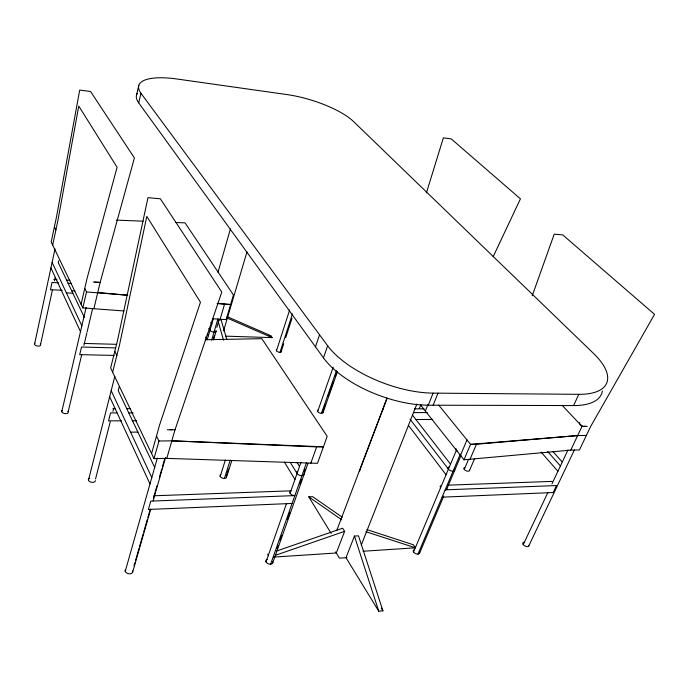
<?xml version="1.0" encoding="UTF-8"?>
<svg xmlns="http://www.w3.org/2000/svg" width="689" height="689" viewBox="0 0 689 689"><rect width="100%" height="100%" fill="white"/><g stroke="black" fill="none" stroke-linecap="round" stroke-linejoin="round"><path stroke-width="1.03" d="M52.674 245.06L57.945 220.351L78.761 106.072L117.078 167.246L87.081 278.313L81.078 304.271M34.519 344.336L54.999 248.962M40.565 344.5L52.364 290.207M54.414 280.811L55.094 277.676M58.78 260.709L58.332 262.767L84.334 317.371M123.917 310.963L82.818 307.897L86.521 291.947L84.756 288.364M61.769 411.729L86.177 307.303M136.594 94.849L138.808 85.384M138.713 102.876L140.969 93.291A57.118 18.078 15.7 0 1 176.78 78.977L287.192 94.608A53.888 16.484 17.4 0 1 353.69 121.669L593.711 353.612A74.972 30.394 23.1 0 1 578.812 394.323L573.584 405.563L428.282 405.201A78.796 35.949 20.6 0 1 323.477 357.867L138.713 102.876A56.903 18.405 15.6 0 1 137.292 93.368M68.202 411.721L81.707 354.68M83.912 345.344L86.857 332.899M87.107 331.857L92.61 308.612M93.988 308.362L100.129 282.456L134.415 157.945L90.569 91.508L79.7 90.078L56.42 217.319L51.184 241.96L82.818 307.897M112.634 372.206L119.516 344.913L146.809 216.389L200.447 302.23L159.615 424.88L151.58 453.586M88.45 480.233L114.822 376.323M95.547 478.993L110.257 421.746M112.936 411.342L113.737 408.215M119.283 386.632L118.232 390.715L154.81 467.719M205.219 339.737L261.829 338.695L327.18 436.326L317.5 463.327L166.79 458.374L153.992 458.633L158.961 441.012L156.498 436.008M125.217 571.405L157.325 458.056M217.974 272.353L230.41 228.981M134.028 565.781L134.906 562.706M135.5 560.657L139.032 548.341M139.617 546.291L143.148 533.984M143.734 531.925L147.265 519.618M147.851 517.568L150.211 509.36M153.449 498.069L156.971 485.762M159.392 477.348L161.734 469.157M162.32 467.116L164.671 458.926M132.607 572.275L150.719 509.18M153.096 500.903L165.558 457.462M166.79 458.374L175.032 429.738L221.789 292.05L160.356 198.785L147.954 197.674L117.449 340.788L110.619 368.004L153.992 458.633M207.225 339.686L213.245 318.981M211.661 340.228L217.931 318.783M213.168 339.866L214.305 335.965M216.811 327.421L219.214 319.222M213.65 339.574L216.062 331.349M212.643 318.68L220.127 319.326L224.554 304.228L230.617 304.512L217.758 303.349M223.537 330.978L246.989 251.864M426.37 193.006L443.363 137.86L451.235 138.894L520.436 198.837L493.135 256.756M220.196 476.444L225.372 460.019M224.399 478.467L230.229 460.088M228.593 469.097L226.311 476.263A3.359 1.946 17.2 0 1 224.907 478.416A3.359 1.946 17.2 0 1 220.773 477.158A3.359 1.946 17.2 0 1 220.747 474.575M226.474 477.331L231.693 460.941M276.478 350.77L289.638 309.981M279.984 352.363L292.463 313.891M283.713 343.785L281.405 350.908A2.773 1.326 17.9 0 1 278.959 352.225A2.773 1.326 17.9 0 1 276.47 349.719M285.702 337.679L291.981 318.344M315.467 346.817L319.55 334.802M323.477 357.867L327.654 345.757L140.969 93.291M317.646 411.583L333.192 367.194M266.023 561.931L286.555 503.409M290.095 493.315L300.981 462.293M321.418 413.331L336.421 370.725M325.294 404.538L322.814 411.583A2.963 1.516 19.6 0 1 321.841 413.297A2.963 1.516 19.6 0 1 318.206 412.186A2.963 1.516 19.6 0 1 317.922 410.084M328.136 396.485L333.459 381.387M335.233 376.358L337.007 371.328M323.055 412.453L337.274 372.172M270.622 564.196L306.545 462.56M277.15 548.41L278.227 545.395M280.001 540.357L281.784 535.327M287.485 519.23L289.974 512.185M299.887 484.178L301.636 479.234M304.116 472.232L305.184 469.209M272.766 562.758L307.983 463.327M310.722 463.49L316.621 446.903L323.425 446.791L171.837 440.839L158.961 441.012M532.244 295.71L554.232 234.139L562.749 234.906L654.55 314.356L590.749 426.302L579.449 449.943L570.759 450.124L463.973 459.796L420.686 405.149M336.663 530.685L387.011 398.035M359.486 471.018L387.003 398.526M276.745 550.959L342.657 528.213L344.612 531.34L336.31 552.991L273.636 557.091M354.439 536.068L346.016 557.711L378.752 611.212L382.929 610.816L358.504 535.835L354.439 536.068L378.752 611.212M361.303 544.999L416.854 404.055M419.3 408.568L420.858 404.624M425.354 411.04L427.972 404.469M428.282 405.201L433.105 393.126L578.812 394.323M433.148 405.218L437.989 393.161M413.564 551.992L456.394 450.227M417.965 554.102L460.252 454.249M460.459 455.36L466.987 439.952M419.515 553.293L443.802 496.02M446.739 489.104L461.01 455.455M463.973 459.796L470.561 444.353L438.747 405.141M464.24 469.424L468.434 459.623M469.846 459.658L476.452 444.25L577.658 435.569L586.373 435.457M469.459 470.621L474.532 458.848M523.244 544.611L547.876 492.497M551.975 483.816L567.986 449.943M570.759 450.124L582.016 426.37L587.261 426.327M528.808 545.843L574.411 449.951M275.488 555.265L344.612 531.34M577.658 435.569L470.561 444.353L476.452 444.25M346.929 557.642L339.436 558.15L335.646 551.898M363.025 551.252L414.399 547.884M292.093 503.452L148.376 509.464L150.762 501.127L294.866 495.598A3.772 2.162 19.9 0 1 290.586 493.944A3.772 2.162 19.9 0 1 290.517 491.179M442.08 497.174L553.198 492.532L556.505 485.564L445.189 489.836A3.557 1.86 24 0 0 446.851 488.622M331.133 533.389L308.758 496.821L312.634 496.666L342.261 517.198M153.923 495.787L290.913 490.835M448.263 485.151L552.035 481.396M167.289 429.798L175.032 429.738M130.574 432.149L137.886 432.081M121.428 420.807L108.535 420.858L110.567 412.918L116.984 412.918M132.176 420.755L136.474 420.738M415.622 419.523L432.752 419.446M128.748 412.9L133.029 412.9M413.469 412.599L427.326 412.582M112.901 408.629L115.054 408.629M126.862 408.637L130.083 408.637M414.365 408.844L423.993 408.853M114.107 355.421L79.7 354.637L81.5 347.032L115.7 347.919M84.092 343.432L116.32 344.319M268.658 335.612L270.768 335.681L272.112 337.644L225.432 336.137M116.329 220.118L143.183 221.186M175.402 222.478L185.065 222.866L233.433 294.995L226.156 319.567L220.127 319.326M218.585 319.877L221.169 319.972L226.819 339.634M171.837 440.839L316.621 446.903M62.165 290.293L50.435 289.716L52.011 282.473L58.444 282.809M71.759 290.758L74.963 290.913M86.521 291.947L127.749 295.202M66.402 292.894L72.827 293.204M68.09 283.308L71.311 283.472M53.776 279.45L56.998 279.622M66.678 280.139L69.899 280.311M93.385 282.102L100.129 282.456M97.752 292.489L127.586 295.254M217.095 303.539L224.554 304.228M365.859 531.701L415.476 547.815M366.892 529.6L413.409 544.792L414.959 547.057M227.258 316.682L270.768 335.681M226.595 317.81L272.112 337.644M308.758 496.821L341.735 519.816M562.103 405.27L582.016 426.37M552.897 451.51L562.078 461.837M547.746 451.622L560.415 465.953M541.098 452.096L557.909 471.267M412.366 414.942L450.313 463.904M410.024 419.188L448.436 469.131M408.525 425.483L446.076 474.738M210.851 322.366L211.979 324.166M297.011 462.388L299.259 466.005M381.258 608.103L382.929 610.816M208.845 328.472L209.964 330.289M290.379 462.543L297.071 473.438M207.26 333.958L208.362 335.776M284.436 462.138L294.961 479.441M205.529 337.033L206.562 338.747M267.616 554.102L268.503 555.739M54.397 226.853L55.904 229.911M114.805 351.338L116.846 355.49M52.114 262.397L81.845 325.837M111.179 390.663L151.804 477.563M50.934 267.918L80.484 331.642M109.646 396.735L149.995 483.945M218.301 321.875L223.52 340.159M272.525 561.492A3.643 2.291 20.1 0 1 270.898 564.162A3.643 2.291 20.1 0 1 266.307 562.362A3.643 2.291 20.1 0 1 267.151 559.373M304.021 473.86A3.807 2.127 19.8 0 1 299.551 475.289A3.807 2.127 19.8 0 1 297.476 471.328M172.121 429.678A4.16 2.3 15.1 0 1 170.123 429.695M132.555 570.914A3.884 2.575 13.9 0 1 128.481 573.713A3.884 2.575 13.9 0 1 125.536 569.458M95.401 480.612A3.583 2.153 12.2 0 1 90.509 481.973A3.583 2.153 12.2 0 1 89.381 478.244M215.915 330.496A3.264 1.559 16.1 0 1 214.52 332.132A3.264 1.559 16.1 0 1 210.507 330.892A3.264 1.559 16.1 0 1 210.515 328.825M98.329 282.128A3.557 1.628 13.1 0 1 94.953 281.947M67.884 411.221A3.359 1.86 11.5 0 1 67.066 413.486A3.359 1.86 11.5 0 1 62.802 412.84A3.359 1.86 11.5 0 1 62.156 410.351M40.281 344.061A3.144 1.593 11.1 0 1 39.437 345.973A3.144 1.593 11.1 0 1 35.458 345.318A3.144 1.593 11.1 0 1 34.932 343.182M469.536 470.225A3.049 1.533 24.1 0 1 465.643 470.553A3.049 1.533 24.1 0 1 464.636 467.564M528.859 545.369A3.324 1.748 27.1 0 1 526.534 546.532A3.324 1.748 27.1 0 1 522.994 544.232A3.324 1.748 27.1 0 1 524.096 542.277M454.24 468.968A3.591 1.826 23.7 0 1 453.293 471.25A3.591 1.826 23.7 0 1 448.78 469.519A3.591 1.826 23.7 0 1 448.952 466.944M419.541 552.216A3.454 1.972 24.8 0 1 415.915 553.749A3.454 1.972 24.8 0 1 413.633 549.908M382.739 409.774A3.256 1.602 21.2 0 1 383.222 409.077M585.254 426.276A3.514 1.524 25.1 0 1 583.893 426.284M582.222 425.768A3.514 1.524 25.1 0 1 579.742 422.564M440.615 487.709A3.557 1.86 24 0 1 440.624 485.728M359.331 471.431A3.169 1.714 21.6 0 1 359.83 470.682M457.651 451.321A3.617 1.783 23.5 0 1 456.023 448.668M433.105 393.126A79.209 35.406 20.6 0 1 327.654 345.757M602.358 391.007A74.601 30.876 23.2 0 1 573.584 405.563"/></g></svg>
